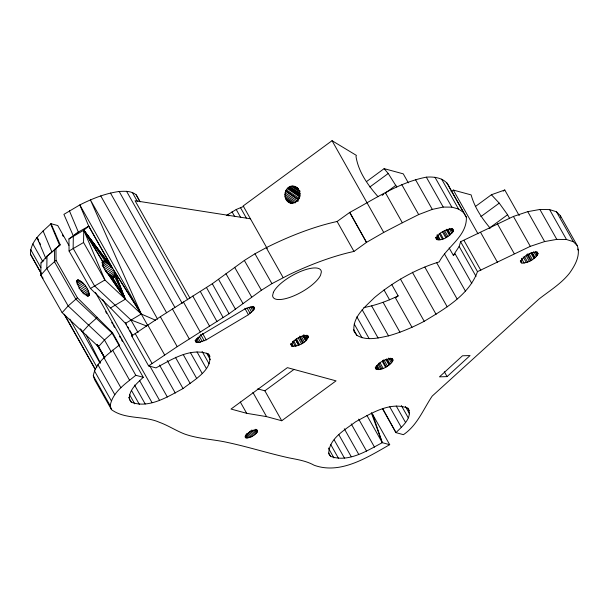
<?xml version="1.0" encoding="UTF-8"?>
<svg xmlns="http://www.w3.org/2000/svg" width="609" height="609" viewBox="0 0 609 609"><rect width="100%" height="100%" fill="white"/><g stroke="black" fill="none" stroke-linecap="round" stroke-linejoin="round"><path stroke-width="0.91" d="M41.222 273.578L30.45 254.189C30.29 241.179 42.044 232.143 50.661 224.005L51.027 223.724L60.215 244.81L47.007 256.183L40.986 262.89L40.78 275.177L62.141 312.653L98.46 346.688L104.778 357.841M147.553 325.137L141.235 314.008L104.908 279.98L83.555 242.496L83.76 230.21L88.754 226.19L79.817 204.921C92.233 198.694 105.319 193.357 119.174 191.492C124.982 191.112 131.46 190.838 136.188 194.819L140.154 201.853M308.321 337.005L308.367 336.183L307.317 335.384C301.249 335.605 292.769 339.16 291.308 345.577C295.365 348.378 310.575 341.101 307.408 335.376M290.409 203.178C278.709 198.618 287.912 179.023 298.212 188.638M449.16 247.947L453.34 255.369L459.156 246.447L460.617 241.72L513.425 216.431L527.744 211.65L539.909 209.466L549.584 209.595L556.443 211.765L560.318 215.639L577.225 245.556C580.887 255.278 575.056 265.357 569.552 273.144C561.186 283.748 549.478 290.828 538.973 299.049L432.177 396.109C423.232 409.446 417.325 425.303 403.424 434.674L395.957 432.626L382.467 408.685M89.302 295.236C88.792 288.894 83.897 282.036 77.868 279.881L77.305 280.11C76.544 286.489 82.504 293.804 88.404 296.004L89.302 295.236L87.78 296.362M254.311 308.824L254.197 307.362L252.568 306.807L249.675 307.24L243.943 309.532L201.731 334.684L196.38 339.586L195.969 342.045L198.907 342.509L206.215 339.875L248.434 314.731L253.778 309.821L254.311 308.824L252.941 306.396M392.554 361.403L393.026 360.086L391.869 358.594C386.144 358.823 375.959 362.614 376.195 369.252C382.391 370.478 388.793 366.085 392.554 361.403L390.734 358.153M453.005 231.694L453.469 230.385L452.312 228.893C446.245 229.06 437.757 232.722 436.303 239.086C442.111 241.727 449.305 236.155 453.005 231.694L451.185 228.451M537.549 254.912L538.021 253.595L536.864 252.111C530.622 252.179 523.375 255.757 520.741 261.611L521.898 263.096C527.934 263.118 533.918 259.678 537.549 254.912L535.73 251.669M371.323 412.993L372.815 414.737L389.699 444.684C367.509 457.268 340.461 474.845 314.137 465.238C306.464 460.952 297.732 459.589 289.229 457.922C268.759 453.439 248.761 447.036 228.268 442.629C213.744 439.241 198.504 439.051 184.398 433.951C175.811 430.578 168.054 425.425 159.368 422.288C144.105 415.498 125.172 419.761 111.5 409.651L94.623 379.719L93.306 375.761C95.697 361.974 108.882 353.684 118.9 345.333L119.691 345.547L112.551 332.742L77.419 297.793L56.051 260.325L55.959 248.266L60.215 244.81M106.75 272.71L112.688 268.356C95.666 247.726 102.86 277.331 114.766 276.829C116.471 274.08 114.012 270.769 112.688 268.356L88.754 226.19L78.333 232.044L68.946 238.934L69.076 250.999L90.444 288.476L110.511 307.941L125.439 323.379L132.572 336.183L131.734 335.955L160.35 316.718L212.29 283.756L244.346 260.454L254.965 253.778L266.247 247.688A141.615 48.895 -29.4 0 1 337.112 221.493L349.794 212.374C374.451 199.181 398.461 182.517 426.33 177.166C434.94 176.404 445.925 178.231 449.442 187.306L466.357 217.223C467.156 236.071 447.09 246.607 439.203 261.893C415.46 269.155 393.467 281.754 374.436 297.611C365.37 306.662 352.04 317.19 354.042 331.502L356.889 335.346C366.504 341.078 378.28 338.033 388.512 335.863C400.943 332.392 412.826 327.277 424.229 321.286C444.699 308.854 468.785 295.266 477.494 271.637L460.617 241.72M111.5 409.651L110.183 405.701C112.581 391.914 125.758 383.624 135.777 375.273L143.252 377.306C137.162 383.251 128.248 390.232 129.527 399.748L131.384 402.252C149.091 408.806 167.772 396.665 183.043 388.565C192.467 380.99 215.16 368.803 208.628 353.936M257.401 431.796L257.257 430.281C252.72 429.474 246.455 432.801 245.199 437.308L245.488 437.688C249.972 438.625 254.828 435.336 257.401 431.796L256.031 429.368M382.658 408.502L395.957 432.626C401.97 426.559 413.382 417.553 407.863 408.038M62.141 312.653L68.162 305.946L77.419 297.793M96.823 344.351L98.46 346.688L104.482 339.982L112.551 332.742M447.082 376.606L470.064 355.549L462.467 355.793L439.485 376.849L447.082 376.606L444.342 371.756M53.379 250.908L59.598 245.282L50.661 224.005M51.285 252.735L47.007 256.183L46.802 268.462L68.162 305.946L104.482 339.982L111.249 351.926M40.986 262.89L43.84 260.591M55.959 248.266L54.604 249.302L54.399 261.581L75.76 299.065L112.086 333.1L119.303 345.843M56.051 260.325L46.802 268.462L40.78 275.177L43.079 278.206M97.516 317.274L88.556 325.198L82.535 331.905L80.35 328.822M131.734 335.955L148.611 365.895L177.219 346.666L229.075 313.757L261.383 290.265L271.934 283.634L289.29 274.606A141.615 48.895 -29.4 0 1 348.599 252.674L353.974 251.41L366.504 242.382L383.731 232.425L402.343 222.772L418.68 214.574L432.299 209.389L443.23 207.075L451.855 207.136L458.554 209.054L463.533 212.434L466.357 217.223M226.548 215.403L236.216 209.504L243.752 206.36M76.384 280.97L77.868 279.881M101.931 262.205L103.439 261.101M76.414 281.586L78.637 279.957M102.03 262.776L104.299 261.109M76.627 282.507L79.573 280.346M102.289 263.667L105.342 261.421L83.76 230.21L68.946 238.934M76.833 283.824L80.654 281.023M102.152 265.227L106.506 262.03M78.028 284.753L81.827 281.967M102.647 266.666L107.77 262.913L83.76 230.21L104.908 279.98L90.444 288.476M78.508 286.474L83.045 283.139M103.918 267.808L109.064 264.032L83.76 230.21L102.639 261.596M78.995 288.369L84.27 284.494M104.436 269.68L110.343 265.341L83.76 230.21L102.776 261.406M80.19 289.854L85.458 285.986M105.646 271.157L111.569 266.803L88.754 226.19M81.286 291.414L86.547 287.547M82.245 292.99L87.506 289.13M108.455 273.745L113.655 269.932M83.791 293.98L88.305 290.66M109.239 275.291L114.431 271.477L139.743 311.633M85.131 294.863L88.899 292.092M110.556 276.189L114.987 272.931L125.309 299.225L110.511 307.941M86.25 295.586L89.272 293.363M111.63 276.943L115.307 274.24L125.309 299.225L106.56 271.751M87.133 296.096L89.409 294.429M112.452 277.506L115.383 275.352L125.309 299.225L107.374 272.756M113.738 277.293L115.192 276.227M378.052 196.715C367.988 185.189 358.427 171.974 356.006 156.513L356.379 155.386L332.034 140.687L243.189 205.941L267.199 248.548M366.511 181.589L384.127 168.647L403.265 173.847L408.35 182.875M369.846 186.993L388.23 173.496L396.733 187.001M382.147 195.413L383.678 194.286M385.208 193.167L395.934 185.288M451.056 191.766L453.355 190.077L471.13 194.903C474.533 207.387 481.963 218.41 490.23 228.192M475.317 206.565L491.402 194.751L504.777 189.993L519.203 215.594M503.247 191.119L504.777 189.993M480.851 216.637L499.235 203.14L507.586 214.726L509.368 218.037M257.729 388.869L264.869 390.811L293.934 369.465M489.217 228.215L507.586 214.726M395.865 297.58L398.149 295.898L391.648 284.357M453.34 255.369L454.87 254.242M281.739 420.75L336.046 380.861L287.387 367.646L231.017 409.05L246.675 413.305L266.567 416.632L281.739 420.75L264.869 390.811M155.645 320.243L141.235 314.008L79.817 204.921L63.907 214.36L73.118 235.455M69.076 250.999L83.555 242.496M125.439 323.379L141.235 314.008L90.398 199.889L157.64 319.223M409.256 410.519L407.406 408.007C389.699 401.46 371.018 413.602 355.747 421.702C345.067 429.787 328.571 438.686 328.761 453.85L330.618 456.362C348.325 462.909 367.006 450.767 382.277 442.667L389.699 444.684M477.494 271.637L530.302 246.348L544.629 241.567L556.801 239.383L566.484 239.512L573.351 241.682L577.225 245.556M363.839 307.553C375.768 305.398 387.233 301.097 398.149 295.898M250.596 218.806L135.076 200.742L189.932 298.106M51.027 223.724L57.748 225.551L68.901 245.343M148.611 365.895L156.033 367.912L156.513 367.592C171.784 359.493 190.465 347.351 208.171 353.905L210.029 356.41M69.396 210.767L78.333 232.044L73.339 236.064L73.133 248.343L94.494 285.827L130.813 319.854L146.693 326.043M288.049 201.617C296.56 207.913 304.508 192.992 296.644 187.602M300.062 193.89L289.184 186.993L299.757 194.652M299.552 195.245L287.935 187.854L300.047 196.707M295.373 186.796L297.74 188.371M293.98 186.293L297.801 188.828M292.526 186.11L300.245 191.234M291.056 186.255L299.674 191.964M289.648 186.719L299.91 193.525M286.23 189.802L299.544 198.633M285.05 192.855L298.06 201.472M284.875 194.507L295.944 201.845M284.982 196.167L295.175 202.919M285.377 197.765L293.135 202.911M286.04 199.242L292.183 203.315M290.896 203.162L286.938 200.544L290.752 203.071M288.339 187.488L300.176 195.398M287.182 188.531L299.78 196.951M285.507 191.264L298.608 200.026M298.76 199.76L285.758 190.754L298.684 199.866M491.402 194.751L499.235 203.14M384.127 168.647L388.23 173.496M83.76 230.21L111.181 266.346M98.46 346.688L97.486 345.059M113.898 270.419L141.235 314.008M111.051 276.182L125.309 299.225L114.766 276.829M305.748 335.445L307.712 338.673L305.863 335.369M111.653 276.547L125.309 299.225L112.201 276.806M96.839 344.679L104.588 357.749M530.789 252.91L534.032 258.543M446.245 229.7L449.488 235.325M385.794 359.401L389.037 365.027M376.004 366.306L377.877 369.549M535.425 252.111L537.26 255.331M450.881 228.9L452.715 232.113M390.43 358.602L392.265 361.822M302.978 335.772L305.809 340.728L303.054 335.757M244.346 260.454L261.383 290.265M234.625 267.267L251.684 297.063M225.969 273.723L242.999 303.541M442.553 232.052L445.773 237.708M439.196 233.529L442.416 239.185M378.745 363.23L381.965 368.887M371.399 413.001L382.277 442.667L366.93 415.429M375.327 367.06L376.705 369.496M306.829 335.178L308.238 337.652M254.965 253.778L271.934 283.634M218.532 279.31L235.462 309.205M130.813 319.854L138.037 332.605M577.636 249.028L578.55 250.649M556.443 211.765L573.351 241.682M549.584 209.595L566.484 239.512M539.909 209.466L556.801 239.383M527.744 211.65L544.629 241.567M513.425 216.431L530.302 246.348M446.625 182.517L463.533 212.434M441.639 179.145L458.554 209.054M434.948 177.227L451.855 207.136M426.33 177.166L443.23 207.075M415.414 179.48L432.299 209.389M435.922 237.974L436.843 239.596M401.803 184.656L418.68 214.574M266.247 247.688L283.139 277.59M290.927 344.458L291.848 346.087M537.108 251.974L538.021 253.595M526.907 254.326L530.561 260.804M523.192 256.914L526.382 262.578M521.403 258.277L524.143 263.134M520.528 260.667L521.898 263.096M497.386 223.762L514.255 253.687M480.554 232.311L497.424 262.235M453.355 190.077L477.974 233.78M463.974 240.403L480.844 270.327M452.563 228.756L453.469 230.385M459.156 246.447L476.025 276.387M454.908 253.496L471.785 283.436M436.859 235.066L439.591 239.916M436.524 236.772L438.351 240.007M435.732 237.335L437.095 239.763M444.41 253.824L465.39 291.056M436.577 262.548L457.085 298.95M385.482 192.855L402.343 222.772M424.831 267.107L447.204 306.814M412.331 272.17L436.105 314.358M332.034 140.687L383.731 232.425M400.456 279.089L424.229 321.286M349.65 212.457L366.504 242.382L349.794 212.374M395.157 297.382L412.019 327.322M384.02 289.96L389.593 299.856M383.091 302.308L399.968 332.248M337.112 221.493L353.974 251.41M371.642 305.924L388.512 335.863M392.112 358.465L393.026 360.086M362.149 309.715L378.105 338.033M382.368 361.624L385.566 367.288M356.844 316.832L369.153 338.68M405.373 406.431L409.56 413.861M401.331 405.525L408.312 417.911M354.232 324.018L361.982 337.774M375.281 367.63L376.195 369.252M353.692 329.682L356.889 335.346M396.238 405.997L405.541 422.509M389.745 406.835L401.369 427.472M240.456 207.578L246.348 218.037M358.716 419.121L374.535 447.189M236.216 209.504L240.745 217.55M232.014 211.787L234.731 216.614M351.226 423.887L366.572 451.124M299.415 337.317L302.665 343.111M228.002 214.322L228.915 215.929M295.441 339.373L298.714 345.166L295.685 339.419M344.291 428.751L358.709 454.337M292.541 341.314L295.327 346.255M291.498 343.202L293.355 346.498M290.706 343.773L292.099 346.255M338.68 434.407L351.241 456.697M334.219 439.957L344.45 458.113M253.534 306.373L254.448 307.994M330.71 444.501L338.612 458.531M251.959 306.586L253.778 309.821M250.611 306.913L252.887 310.955M328.358 448.034L333.938 457.945M248.929 307.332L251.662 312.181M246.965 307.789L250.154 313.452M328.753 453.058L330.618 456.362M244.788 308.253L248.434 314.731M252.895 392.356L266.567 416.632M139.872 201.632L136.188 194.819M132.29 192.398L137.482 201.617M126.55 191.264L187.717 299.818M202.569 333.405L206.215 339.875M256.678 429.558L257.592 431.172M240.296 401.978L246.675 413.305M255.148 429.261L256.975 432.504M200.559 334.349L204.205 340.819M254.509 430.023L256.336 433.265M119.174 191.492L182.213 303.358M253.222 430.007L255.506 434.05M199.09 335.94L202.279 341.603M251.783 429.984L254.516 434.841M250.672 430.738L253.405 435.595M197.75 337.317L200.49 342.174M206.611 353.159L210.326 359.759M249.484 431.431L252.217 436.288M196.631 338.467L198.907 342.509M248.716 432.847L250.999 436.889M195.771 339.365L197.598 342.601M202.104 351.431L209.077 363.801M195.695 340.827L196.6 342.448M247.513 433.334L249.797 437.384M195.055 340.431L195.969 342.045M246.371 433.699L248.647 437.742M110.473 193.045L174.905 307.4M245.785 434.727L247.604 437.962M245.343 435.595L246.714 438.023M245.084 436.318L245.998 437.932M197.012 351.903L206.306 368.399M172.408 308.93L189.254 338.893M190.518 352.748L202.142 373.37M100.751 195.885L166.584 312.729M183.248 354.598L196.722 378.516M160.35 316.718L177.219 346.666M175.407 357.255L190.274 383.647M147.759 325L164.636 354.948M167.239 360.52L183.043 388.565M159.497 365.035L175.301 393.079M135.183 333.511L152.06 363.451M125.515 322.793L126.444 324.437M127.837 326.919L128.765 328.563M129.694 330.215L132.48 335.163M149.677 365.674L167.338 397.015M102.776 299.613L159.474 400.227M95.385 292.358L143.252 377.306M62.438 234.96L63.366 236.612M105.654 311.663L106.583 313.308M111.691 322.382L112.627 324.034M113.556 325.686L114.484 327.33M119.592 336.404L120.521 338.056M121.45 339.7L122.386 341.352M139.461 380.32L152.006 402.587M118.9 345.333L135.777 375.273M134.528 385.04L145.216 404.011M112.642 350.16L129.519 380.1M131.483 390.407L139.377 404.422M129.595 394.761L134.711 403.836M128.598 397.304L131.384 402.252M97.745 345.341L104.748 357.78M97.63 345.303L104.619 357.727M104.01 357.81L120.894 387.75M32.84 243.874L42.645 261.276M81.4 330.055L100.082 363.2M97.912 364.707L114.789 394.647M30.61 249.477L40.879 267.709M69.829 319.086L96.915 367.143M30.45 254.189L41.191 273.243M64.539 314.678L95.354 369.366M64.097 314.175L95.385 369.701M94.372 370.721L111.249 400.661M93.306 375.761L110.183 405.701M520.314 261.002L521.243 262.662M307.461 335.628L308.39 337.279M303.541 335.315L306.319 340.271L303.64 335.346M183.393 301.95L200.201 331.943M533.682 251.578L536.407 256.45M531.459 252.408L534.633 258.094M449.137 228.367L451.855 233.239M446.915 229.197L450.081 234.876M388.687 358.069L391.412 362.941M386.464 358.899L389.638 364.578M378.098 364.388L380.815 369.252M376.431 365.606L378.691 369.655M301.166 336.13L304.401 341.915M290.988 343.803L292.373 346.285M212.29 283.756L229.075 313.757M529.259 254.014L532.426 259.693M444.715 230.796L447.881 236.482M435.983 237.304L437.369 239.794M383.815 359.691L387.431 366.184M295.51 339.411L298.714 345.166M192.802 296.081L209.534 326.112M536.255 252.118L537.618 254.57M451.703 228.908L453.066 231.359M391.26 358.61L392.622 361.061M298.265 338.018L301.47 343.811M206.52 287.57L223.191 317.639M200.308 291.452L216.971 321.522M526.199 255.719L529.328 261.413M299.704 336.153L303.29 342.669M437.475 234.762L440.216 239.763M440.231 233.102L443.337 238.804M532.411 252.72L535.075 257.637M527.676 253.854L531.231 260.386M447.859 229.502L450.531 234.427M443.573 231.458L446.686 237.175M387.408 359.211L390.08 364.129M382.68 360.345L386.235 366.877M377.047 365.331L379.316 369.503M293.728 340.888L296.431 345.882M380.046 362.682L383.122 368.392M296.499 338.84L299.643 344.664M524.494 256.359L527.546 262.083M38.755 240.989L37.042 237.594L45.979 258.871M39.608 242.679L40.46 244.376M86.212 335.003L100.325 362.956M43.064 230.887L52.001 252.164M372.815 414.737L382.277 442.667M560.318 215.639L560.76 217.329M273.403 292.312L272.611 295.464A27.466 9.485 -29.4 0 0 293.934 295.807A27.466 9.485 -29.4 0 0 320.562 275.184L321.354 272.033A27.466 9.485 -29.4 0 0 300.031 271.69A27.466 9.485 -29.4 0 0 273.403 292.312M306.654 339.837L303.921 334.988L306.654 339.837M38.443 240.083L37.042 237.594L38.443 240.083"/></g></svg>
